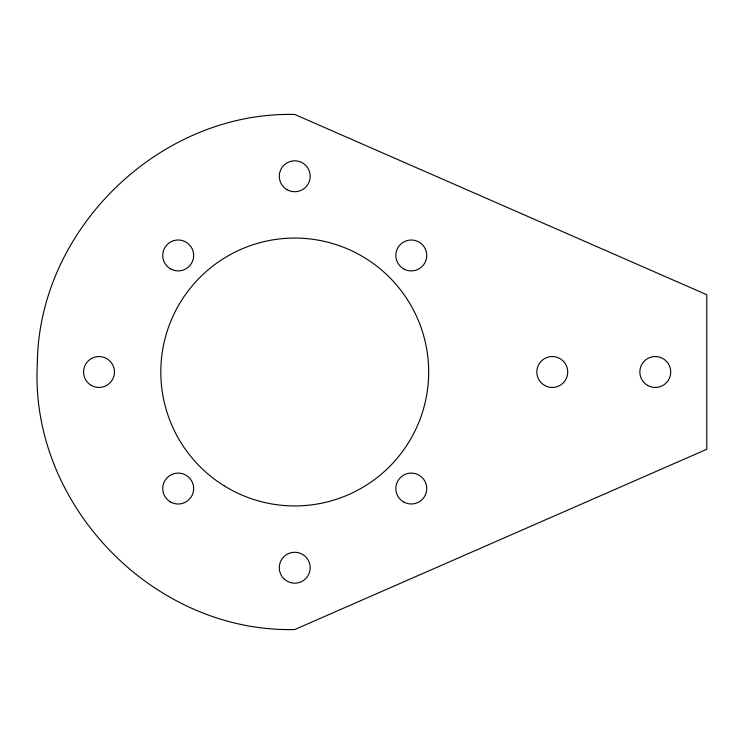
<?xml version="1.0" encoding="UTF-8"?>
<svg xmlns="http://www.w3.org/2000/svg" width="744" height="744" viewBox="0 0 744 744"><rect width="100%" height="100%" fill="white"/><g stroke="black" fill="none" stroke-linecap="round" stroke-linejoin="round"><path stroke-width="1.12" d="M37.34 363.574C29.397 504.665 153.469 632.856 294.736 629.536L706.8 449.264L706.8 294.736L294.736 114.464C160.192 111.2 38.483 228.994 37.34 363.574M403.564 268.835A15.457 15.457 0 0 0 426.74 255.452A15.457 15.457 0 0 0 403.564 242.07A15.457 15.457 0 0 0 403.564 268.835M283.808 578.655A15.457 15.457 0 0 0 309.662 571.727A15.457 15.457 0 0 0 290.737 552.801A15.457 15.457 0 0 0 283.808 578.655M170.46 501.93A15.457 15.457 0 0 0 193.645 488.548A15.457 15.457 0 0 0 170.46 475.165A15.457 15.457 0 0 0 170.46 501.93M224.018 485.73A133.92 133.92 0 0 0 428.591 376.38A133.92 133.92 0 0 0 231.607 253.89A133.92 133.92 0 0 0 224.018 485.73M170.46 268.835A15.457 15.457 0 0 0 193.645 255.452A15.457 15.457 0 0 0 170.46 242.07A15.457 15.457 0 0 0 170.46 268.835M403.564 501.93A15.457 15.457 0 0 0 426.74 488.548A15.457 15.457 0 0 0 403.564 475.165A15.457 15.457 0 0 0 403.564 501.93M287.017 189.655A15.457 15.457 0 0 0 310.192 176.272A15.457 15.457 0 0 0 287.017 162.89A15.457 15.457 0 0 0 287.017 189.655M91.28 385.383A15.457 15.457 0 0 0 114.464 372A15.457 15.457 0 0 0 91.28 358.617A15.457 15.457 0 0 0 91.28 385.383M544.552 385.383A15.457 15.457 0 0 0 567.728 372A15.457 15.457 0 0 0 544.552 358.617A15.457 15.457 0 0 0 544.552 385.383M647.568 385.383A15.457 15.457 0 0 0 670.744 372A15.457 15.457 0 0 0 647.568 358.617A15.457 15.457 0 0 0 647.568 385.383"/></g></svg>
